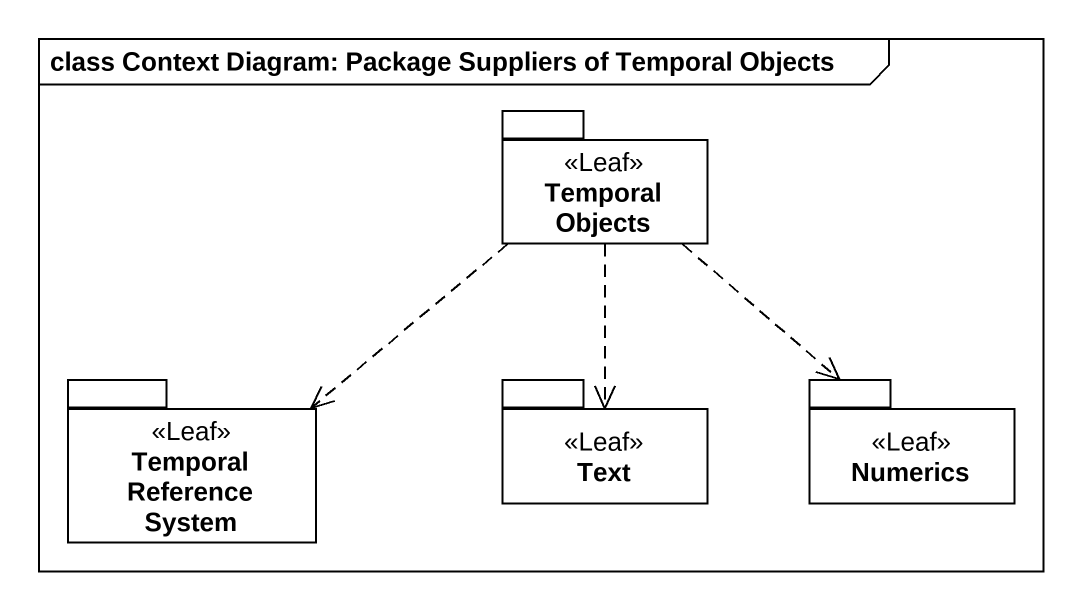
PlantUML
@startuml
mainframe class Context Diagram: Package Suppliers of Temporal Objects
package "Temporal Objects" as Temporal_Objects <<Leaf>> {
}
package "Temporal Reference System" as Temporal_Reference_System <<Leaf>> {
}
package Text <<Leaf>> {
}
package Numerics <<Leaf>> {
}
Temporal_Objects ..> Temporal_Reference_System
Temporal_Objects ..> Text
Temporal_Objects ..> Numerics
@enduml
